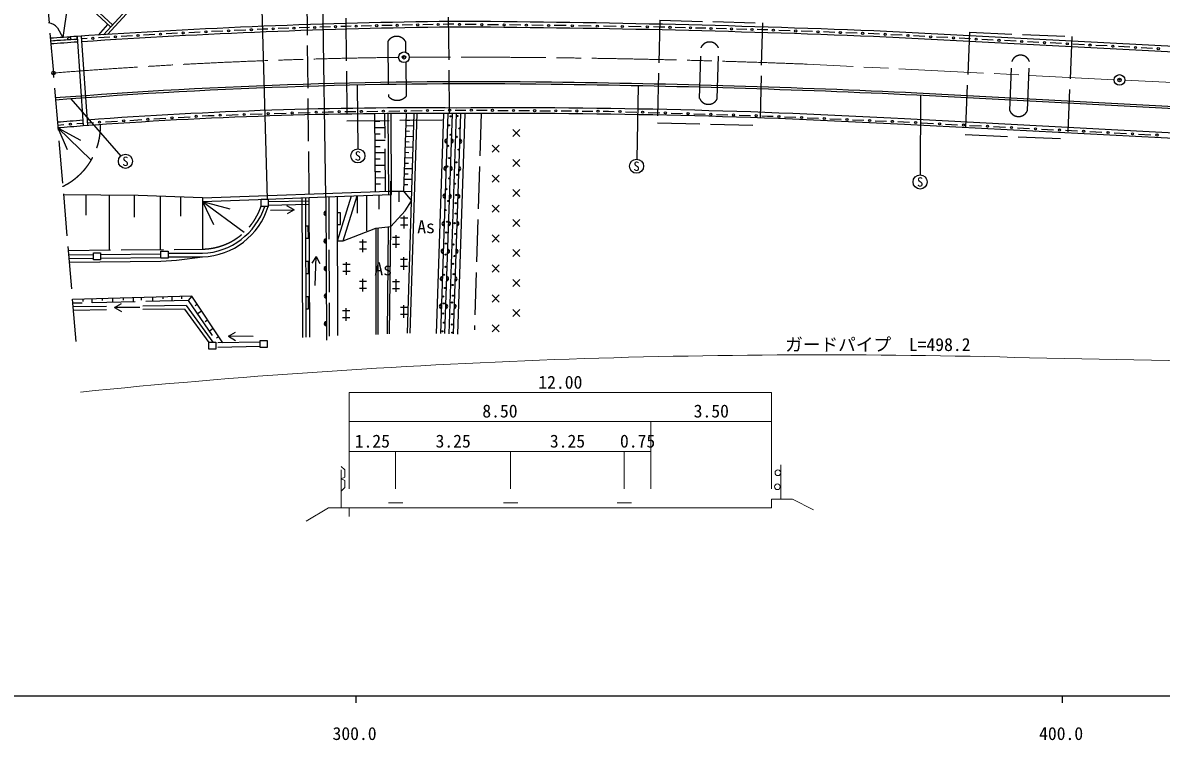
# Model space of a CAD drawing. Units: millimetres, scale not verified. Extents: x 40000 to 680000, y 20000 to 380000.
# Drawn here: x 320884 to 482013, y 198715 to 300255 of the extents above; entities that cross this region are included whole.
import ezdxf
from ezdxf.enums import TextEntityAlignment as Align

# ---------------------------------------------------------------- set-up
doc = ezdxf.new("R2010")
doc.units = ezdxf.units.MM
doc.header["$LTSCALE"] = 1000
doc.header["$PDMODE"] = 32
doc.header["$PDSIZE"] = 500
doc.linetypes.add('CHAIN', pattern=[18.5, 12, -1.5, 3.5, -1.5])
doc.linetypes.add('DASHED', pattern=[7.5, 6, -1.5])
for name, color, linetype, lineweight in [('M-BGD', 7, 'Continuous', 25), ('M-BGD-EXST', 7, 'Continuous', 25), ('M-BMK', 2, 'CHAIN', 13), ('M-BMK-SRVR', 3, 'Continuous', 25), ('M-STR-HTXT', 7, 'Continuous', 13), ('M-STR-STR1', 1, 'Continuous', 25), ('M-TTL-BAND', 7, 'Continuous', 25)]:
    doc.layers.add(name, color=color, linetype=linetype, lineweight=lineweight)
doc.layers.add('M-OTRS', color=6, linetype='Continuous')
doc.styles.add('ＭＳ ゴシック', font='')
doc.styles.get('ＭＳ ゴシック').set_extended_font_data('MS Gothic')

msp = doc.modelspace()

# ---------------------------------------------------------------- linework, layer by layer
at = {"layer": 'M-BGD', "linetype": 'DASHED'}
for p, q in [((322088, 328657), (325236, 293144)), ((361426, 276019), (361050, 311241)), ((366615, 300886), (366759, 286387)), ((381114, 301030), (381258, 286531)), ((411069, 300601), (410707, 286106)), ((411069, 300601), (425564, 300239)), ((425564, 300239), (425202, 285744)), ((454876, 298913), (454261, 284426)), ((454876, 298913), (469363, 298298)), ((469363, 298298), (468748, 283811)), ((372551, 297600), (372628, 289842)), ((375051, 297600), (375066, 296082)), ((416682, 289538), (416861, 296730)), ((419183, 289538), (419361, 296687)), ((375080, 294661), (375128, 289842)), ((460568, 287819), (460862, 294755)), ((463070, 287819), (463364, 294755)), ((328436, 255138), (325236, 293144)), ((372223, 276417), (372136, 287395)), ((385745, 287410), (384815, 256820)), ((366759, 286387), (381258, 286531)), ((410707, 286106), (425202, 285744)), ((454261, 284426), (468748, 283811)), ((364185, 275620), (364264, 255879)), ((355604, 274946), (361433, 275067)), ((355604, 274446), (361434, 274567)), ((327322, 268039), (346340, 268222)), ((344309, 260948), (327969, 260554)), ((344309, 260948), (348390, 254933)), ((354493, 255062), (348208, 254929)), ((354493, 254442), (348208, 254309))]:
    msp.add_line(p, q, dxfattribs=at)
at = {"layer": 'M-BGD'}
for p, q in [((332323, 298570), (344565, 311976)), ((332898, 298606), (344650, 311476)), ((328622, 304039), (333319, 299661)), ((328881, 304344), (333589, 299956)), ((327213, 302764), (326553, 298182)), ((331587, 298522), (332945, 300010)), ((366626, 299748), (365890, 299723)), ((367351, 299763), (366626, 299748)), ((370251, 299822), (368801, 299792)), ((373150, 299881), (371701, 299851)), ((376050, 299940), (374600, 299910)), ((378950, 299999), (377500, 299969)), ((381124, 300043), (380399, 300028)), ((381912, 300034), (381124, 300043)), ((385065, 299997), (383489, 300015)), ((388218, 299960), (386642, 299978)), ((391371, 299923), (389795, 299941)), ((394524, 299886), (392948, 299904)), ((396889, 299858), (396101, 299867)), ((397774, 299845), (396889, 299858)), ((401313, 299792), (399543, 299818)), ((404852, 299739), (403082, 299765)), ((408391, 299686), (406621, 299713)), ((325791, 299553), (326553, 298182)), ((329172, 298362), (330048, 285695)), ((333197, 298205), (331598, 298108)), ((336393, 298398), (334795, 298301)), ((339590, 298591), (337992, 298495)), ((341988, 298736), (341188, 298688)), ((342791, 298774), (341988, 298736)), ((346005, 298926), (344398, 298850)), ((349218, 299079), (347612, 299003)), ((352432, 299231), (350825, 299155)), ((354842, 299345), (354039, 299307)), ((355579, 299370), (354842, 299345)), ((358525, 299471), (357052, 299421)), ((361471, 299572), (359998, 299522)), ((364417, 299673), (362944, 299622)), ((411045, 299647), (410160, 299660)), ((411770, 299627), (411045, 299647)), ((414669, 299550), (413219, 299589)), ((417568, 299473), (416118, 299511)), ((420467, 299395), (419017, 299434)), ((423366, 299318), (421916, 299357)), ((425540, 299260), (424815, 299279)), ((426329, 299232), (425540, 299260)), ((429487, 299119), (427908, 299175)), ((432645, 299006), (431066, 299062)), ((435802, 298893), (434223, 298950)), ((438960, 298780), (437381, 298837)), ((441328, 298696), (440538, 298724)), ((576623, 291234), (441307, 298296)), ((442133, 298654), (441328, 298696)), ((445355, 298486), (443744, 298570)), ((448577, 298317), (446966, 298402)), ((451799, 298149), (450188, 298233)), ((328415, 297910), (324765, 297654)), ((330000, 298012), (329201, 297963)), ((455021, 297981), (453410, 298065)), ((458242, 297813), (456631, 297897)), ((461464, 297645), (459853, 297729)), ((464686, 297477), (463075, 297561)), ((467908, 297308), (466297, 297393)), ((471130, 297140), (469519, 297224)), ((474351, 296972), (472741, 297056)), ((477573, 296804), (475962, 296888)), ((480795, 296636), (479184, 296720)), ((576284, 283450), (447435, 290304)), ((576271, 283151), (447420, 290004)), ((342859, 286859), (344568, 286964)), ((346278, 287069), (347132, 287122)), ((347132, 287122), (347981, 287148)), ((349678, 287200), (351375, 287253)), ((353072, 287305), (354769, 287358)), ((356466, 287411), (358164, 287463)), ((359861, 287516), (361558, 287568)), ((363255, 287621), (364103, 287647)), ((364103, 287647), (364885, 287657)), ((366449, 287678), (368013, 287699)), ((369576, 287719), (371140, 287740)), ((370818, 276365), (370731, 287383)), ((372691, 275933), (372601, 287398)), ((372704, 287760), (374267, 287781)), ((373091, 275948), (373001, 287401)), ((375134, 287411), (374792, 276434)), ((375318, 256331), (376282, 287413)), ((375717, 256318), (376682, 287413)), ((375831, 287802), (377395, 287822)), ((378958, 287843), (380522, 287863)), ((380439, 287375), (379396, 256300)), ((381039, 287381), (379996, 256280)), ((381640, 287386), (380595, 256260)), ((382240, 287390), (381195, 256240)), ((382841, 287394), (381795, 256220)), ((382086, 287884), (382867, 287894)), ((383441, 287398), (382394, 256200)), ((382867, 287894), (383615, 287889)), ((385110, 287878), (386604, 287867)), ((388099, 287856), (389594, 287845)), ((391089, 287834), (392584, 287823)), ((394079, 287812), (395574, 287800)), ((397068, 287789), (398563, 287778)), ((400058, 287767), (401553, 287756)), ((403048, 287745), (403795, 287740)), ((403795, 287740), (404599, 287715)), ((406206, 287667), (407814, 287618)), ((409421, 287570), (411029, 287521)), ((412636, 287473), (414244, 287424)), ((415851, 287375), (417459, 287327)), ((419066, 287278), (420673, 287230)), ((422281, 287181), (423888, 287133)), ((425496, 287084), (426300, 287060)), ((426300, 287060), (427102, 287025)), ((428707, 286955), (430312, 286886)), ((431917, 286816), (433522, 286747)), ((325792, 285760), (326715, 285839)), ((325826, 285372), (330587, 280832)), ((325826, 285372), (329033, 283654)), ((325826, 285372), (327156, 282341)), ((328538, 285993), (329421, 286068)), ((330022, 286070), (330892, 286123)), ((332602, 286228), (334311, 286333)), ((336021, 286438), (337730, 286543)), ((339440, 286649), (341149, 286754)), ((370740, 286311), (371442, 286316)), ((370747, 285423), (372152, 285434)), ((375081, 285711), (376228, 285675)), ((375105, 286468), (375678, 286450)), ((435126, 286677), (436731, 286608)), ((438336, 286538), (439941, 286468)), ((441546, 286399), (443151, 286329)), ((444756, 286260), (445558, 286225)), ((445558, 286225), (446406, 286181)), ((576127, 279835), (445698, 286643)), ((448102, 286093), (449798, 286004)), ((451493, 285916), (453189, 285828)), ((454885, 285739), (456581, 285651)), ((458276, 285563), (459972, 285474)), ((461668, 285386), (463364, 285298)), ((465060, 285209), (466755, 285121)), ((370754, 284536), (371456, 284541)), ((370761, 283649), (372166, 283660)), ((375034, 284196), (376181, 284160)), ((375057, 284953), (375631, 284935)), ((391243, 285152), (390243, 284152)), ((390243, 285152), (391243, 284152)), ((468451, 285033), (469299, 284989)), ((469299, 284989), (470164, 284944)), ((471894, 284856), (473624, 284767)), ((475354, 284678), (477084, 284590)), ((478814, 284501), (480544, 284413)), ((370768, 282761), (371470, 282767)), ((374987, 282680), (376134, 282645)), ((375010, 283438), (375584, 283420)), ((388305, 282948), (387305, 281948)), ((387305, 282948), (388305, 281948)), ((370775, 281874), (372180, 281885)), ((370782, 280986), (371484, 280992)), ((374916, 280407), (375490, 280389)), ((374939, 281165), (376087, 281129)), ((374963, 281923), (375537, 281905)), ((391243, 280909), (390243, 279909)), ((390243, 280909), (391243, 279909)), ((370789, 280099), (372194, 280110)), ((370796, 279212), (371498, 279217)), ((374869, 278891), (375443, 278873)), ((374892, 279649), (376040, 279613)), ((370803, 278324), (372208, 278335)), ((370810, 277437), (371512, 277443)), ((372968, 271420), (372968, 277821)), ((374821, 277375), (375396, 277358)), ((374845, 278133), (375993, 278098)), ((388305, 278705), (387305, 277705)), ((387305, 278705), (388305, 277705)), ((337203, 275791), (326641, 275926)), ((329790, 275886), (329790, 273004)), ((333104, 275844), (333104, 268094)), ((336659, 275811), (336659, 272739)), ((346340, 275463), (337203, 275791)), ((340316, 275680), (340316, 268164)), ((343225, 275575), (343225, 272890)), ((346340, 275463), (372687, 276434)), ((363780, 275605), (373091, 275948)), ((363780, 275605), (363861, 255324)), ((365493, 255987), (365428, 275666)), ((365449, 269390), (367400, 275739)), ((366241, 269372), (368207, 275768)), ((368207, 275768), (368207, 273289)), ((369587, 270785), (369587, 275819)), ((371333, 273897), (371333, 275883)), ((372687, 276434), (374792, 276434)), ((374141, 274909), (374141, 276434)), ((374792, 276434), (375899, 275076)), ((374792, 276434), (375940, 276398)), ((391243, 276666), (390243, 275666)), ((390243, 276666), (391243, 275666)), ((346340, 275463), (346340, 268222)), ((346340, 274963), (355517, 275301)), ((346340, 274963), (352232, 270603)), ((346340, 274963), (350209, 273919)), ((346340, 274963), (347856, 271718)), ((355604, 274272), (354604, 274272)), ((355604, 275272), (355604, 274272)), ((360502, 255735), (360431, 275482)), ((361002, 255737), (360931, 275500)), ((361502, 255739), (361431, 275519)), ((375025, 273629), (375899, 275076)), ((388305, 274462), (387305, 273462)), ((387305, 274462), (388305, 273462)), ((365836, 273362), (365436, 273361)), ((365841, 271696), (365836, 273362)), ((372968, 271420), (375025, 273629)), ((374368, 272648), (375368, 272648)), ((374868, 271148), (374868, 272937)), ((391243, 272424), (390243, 271424)), ((390243, 272424), (391243, 271424)), ((361295, 271453), (360945, 271452)), ((361301, 269787), (361295, 271453)), ((365441, 271694), (365841, 271696)), ((366241, 269372), (370848, 271174)), ((370848, 271174), (372968, 271420)), ((370848, 271174), (370848, 256115)), ((371148, 271174), (371148, 256115)), ((372507, 256247), (372667, 271385)), ((372807, 256244), (372968, 271420)), ((374368, 271648), (375368, 271648)), ((360951, 269785), (361301, 269787)), ((365449, 269390), (366241, 269372)), ((368527, 269271), (369527, 269271)), ((369027, 267771), (369027, 269560)), ((373227, 269910), (374227, 269910)), ((373727, 268410), (373727, 270199)), ((388305, 270220), (387305, 269220)), ((387305, 270220), (388305, 269220)), ((331881, 267709), (331881, 266709)), ((331881, 267454), (340447, 267537)), ((341447, 267950), (341447, 266950)), ((341447, 267635), (346340, 267635)), ((368527, 268271), (369527, 268271)), ((373227, 268910), (374227, 268910)), ((391243, 268181), (390243, 267181)), ((390243, 268181), (391243, 267181)), ((327377, 267411), (330881, 267445)), ((327420, 266911), (330881, 266945)), ((327467, 266367), (340447, 266492)), ((331881, 266709), (330881, 266709)), ((331881, 266954), (340447, 267037)), ((341447, 266950), (340447, 266950)), ((341447, 267135), (346340, 267135)), ((361313, 266453), (360963, 266452)), ((361319, 264787), (361313, 266453)), ((366199, 266077), (367199, 266077)), ((366699, 264577), (366699, 266366)), ((374322, 266807), (375322, 266807)), ((374822, 265307), (374822, 267096)), ((388305, 265977), (387305, 264977)), ((387305, 265977), (388305, 264977)), ((360969, 264785), (361319, 264787)), ((366199, 265077), (367199, 265077)), ((374322, 265807), (375322, 265807)), ((368527, 263704), (369527, 263704)), ((368527, 262704), (369527, 262704)), ((369027, 262204), (369027, 263993)), ((373227, 263659), (374227, 263659)), ((373227, 262659), (374227, 262659)), ((373727, 262159), (373727, 263947)), ((391243, 263938), (390243, 262938)), ((390243, 263938), (391243, 262938)), ((344815, 261580), (327923, 261081)), ((329387, 261124), (329387, 260823)), ((330640, 261161), (330640, 260618)), ((332120, 261205), (332120, 260937)), ((333562, 261248), (333562, 260688)), ((335080, 261293), (335080, 260975)), ((336504, 261335), (336504, 260759)), ((337661, 261369), (337661, 260975)), ((339236, 261415), (339236, 260825)), ((340697, 261458), (340697, 261165)), ((341969, 261496), (341969, 260891)), ((343354, 261537), (343354, 261165)), ((344815, 261580), (344309, 260948)), ((349202, 254950), (344815, 261580)), ((361331, 261453), (360981, 261452)), ((361337, 259787), (361331, 261453)), ((388305, 261735), (387305, 260735)), ((387305, 261735), (388305, 260735)), ((332727, 260105), (328013, 260045)), ((332727, 259605), (328056, 259546)), ((344023, 260248), (337889, 260170)), ((343769, 259744), (337889, 259670)), ((343769, 259744), (347208, 254982)), ((344023, 260248), (347765, 255063)), ((345296, 260222), (345580, 260425)), ((345583, 259071), (346189, 259503)), ((360987, 259785), (361337, 259787)), ((366154, 259552), (367154, 259552)), ((366654, 258052), (366654, 259840)), ((374322, 260008), (375322, 260008)), ((374822, 258508), (374822, 260296)), ((391243, 259696), (390243, 258696)), ((390243, 259696), (391243, 258696)), ((346713, 257996), (347035, 258225)), ((366154, 258552), (367154, 258552)), ((374322, 259008), (375322, 259008)), ((347248, 256616), (347826, 257029)), ((388305, 257492), (387305, 256492)), ((387305, 257492), (388305, 256492)), ((348208, 255063), (348208, 254063)), ((348282, 255643), (348596, 255866)), ((355493, 255310), (355493, 254310)), ((348208, 254063), (347208, 254063)), ((355493, 254310), (354493, 254310))]:
    msp.add_line(p, q, dxfattribs=at)
for points in [[(354604, 274272), (354604, 275272), (355604, 275272)], [(330881, 266709), (330881, 267709), (331881, 267709)], [(340447, 266950), (340447, 267950), (341447, 267950)], [(347208, 254063), (347208, 255063), (348208, 255063)], [(354493, 254310), (354493, 255310), (355493, 255310)]]:
    msp.add_lwpolyline(points, dxfattribs=at)
for centre, radius in [((362207, 299597), 150), ((365153, 299698), 150), ((368076, 299778), 150), ((370976, 299837), 150), ((373875, 299896), 150), ((376775, 299955), 150), ((379674, 300014), 150), ((382701, 300025), 150), ((385854, 299988), 150), ((389007, 299950), 150), ((392160, 299913), 150), ((395313, 299876), 150), ((398659, 299831), 150), ((402198, 299779), 150), ((405737, 299726), 150), ((409276, 299673), 150), ((412495, 299608), 150), ((327464, 298044), 200), ((330799, 298060), 150), ((333996, 298253), 150), ((337193, 298446), 150), ((340389, 298639), 150), ((343595, 298812), 150), ((346808, 298965), 150), ((350022, 299117), 150), ((353235, 299269), 150), ((356315, 299396), 150), ((359261, 299496), 150), ((415394, 299531), 150), ((418293, 299453), 150), ((421191, 299376), 150), ((424090, 299299), 150), ((427119, 299203), 150), ((430276, 299091), 150), ((433434, 298978), 150), ((436591, 298865), 150), ((439749, 298752), 150), ((442939, 298612), 150), ((446161, 298444), 150), ((449382, 298275), 150), ((452604, 298107), 150), ((455826, 297939), 150), ((459048, 297771), 150), ((462270, 297603), 150), ((465491, 297435), 150), ((468713, 297266), 150), ((471935, 297098), 150), ((475157, 296930), 150), ((478379, 296762), 150), ((481601, 296594), 150), ((342004, 286806), 150), ((345423, 287016), 150), ((348829, 287174), 150), ((352224, 287279), 150), ((355618, 287384), 150), ((359012, 287489), 150), ((362406, 287594), 150), ((365667, 287668), 150), ((368794, 287709), 150), ((371922, 287750), 150), ((375049, 287791), 150), ((378176, 287833), 150), ((381304, 287874), 150), ((381452, 287011), 80), ((382403, 287061), 80), ((384362, 287883), 150), ((387352, 287861), 150), ((390342, 287839), 150), ((393331, 287817), 150), ((396321, 287795), 150), ((399311, 287773), 150), ((402300, 287751), 150), ((405403, 287691), 150), ((408618, 287594), 150), ((411832, 287497), 150), ((415047, 287400), 150), ((418262, 287303), 150), ((421477, 287205), 150), ((424692, 287108), 150), ((427904, 286990), 150), ((431114, 286851), 150), ((434324, 286712), 150), ((327627, 285916), 150), ((331747, 286176), 150), ((335166, 286386), 150), ((338585, 286596), 150), ((381202, 285735), 80), ((382703, 285310), 80), ((437534, 286573), 150), ((440743, 286434), 150), ((443953, 286295), 150), ((447254, 286137), 150), ((450645, 285960), 150), ((454037, 285783), 150), ((457429, 285607), 150), ((460820, 285430), 150), ((464212, 285254), 150), ((467603, 285077), 150), ((381427, 284409), 80), ((382328, 284109), 80), ((471029, 284900), 150), ((474489, 284723), 150), ((477949, 284545), 150), ((481410, 284368), 150), ((381102, 282833), 80), ((382578, 282307), 80), ((381252, 281106), 80), ((382253, 280506), 80), ((381002, 279905), 80), ((382378, 278729), 80), ((381227, 278229), 80), ((382028, 277478), 80), ((380852, 276703), 80), ((382253, 275877), 80), ((381102, 275026), 80), ((382153, 274726), 80), ((380727, 273750), 80), ((382153, 273250), 80), ((380952, 272099), 80), ((382003, 271898), 80), ((380827, 270572), 80), ((382103, 270372), 80), ((380727, 267445), 80), ((380752, 268996), 80), ((381853, 268871), 80), ((381778, 266144), 80), ((381978, 267244), 80), ((380527, 264592), 80), ((380727, 265718), 80), ((381878, 264667), 80), ((380652, 262716), 80), ((381728, 263141), 80), ((380351, 261515), 80), ((381778, 261640), 80), ((380477, 260539), 80), ((381628, 260664), 80), ((380376, 259113), 80), ((380502, 257811), 80), ((381653, 259037), 80), ((380276, 256585), 80), ((381603, 257561), 80), ((381678, 256410), 80)]:
    msp.add_circle(centre, radius, dxfattribs=at)
for centre, radius, start, end in [((324222, 298214), 2062, 40.47312, 81.1122), ((393245, -651796), 952317, 93.89391, 94.12568), ((328401, 298110), 200, 274.0098, 94.0098), ((393244, -651776), 951496, 90.70862, 93.85776), ((373517, -1378156), 1677823, 87.68442, 89.7282), ((393244, -651776), 951896, 93.89389, 94.12503), ((393244, -651776), 951496, 93.89389, 94.12503), ((384680, -469229), 761145, 89.17086, 94.46236), ((376791, -1220605), 1512559, 87.32302, 89.28392), ((384680, -469229), 760845, 89.17084, 94.46217), ((376791, -1220605), 1512259, 87.32305, 89.28393), ((376973, -354401), 642614, 89.52321, 94.19253), ((389600, -711831), 1000048, 86.78426, 90.41704), ((376973, -354401), 642614, 94.24602, 94.57132), ((376965, -354137), 641550, 94.24739, 94.57201), ((380910, 283524), 300, 88.07804, 268.07804), ((380910, 283524), 150, 88.07804, 268.07804), ((381510, 283516), 300, 268.07804, 88.07804), ((381510, 283516), 150, 268.07804, 88.07804), ((382710, 283501), 300, 268.07804, 88.07804), ((382710, 283501), 150, 268.07804, 88.07804), ((380779, 279626), 300, 88.07804, 268.07804), ((380779, 279626), 150, 88.07804, 268.07804), ((381379, 279618), 300, 268.07804, 88.07804), ((381379, 279618), 150, 268.07804, 88.07804), ((382579, 279603), 300, 268.07804, 88.07804), ((382579, 279603), 150, 268.07804, 88.07804), ((380648, 275728), 300, 88.07804, 268.07804), ((380648, 275728), 150, 88.07804, 268.07804), ((381248, 275721), 300, 268.07804, 88.07804), ((381248, 275721), 150, 268.07804, 88.07804), ((382449, 275705), 300, 268.07804, 88.07804), ((382449, 275705), 150, 268.07804, 88.07804), ((345965, 277268), 9641, 272.22618, 341.8931), ((346009, 277145), 10016, 271.8914, 343.33198), ((363789, 273265), 300, 90.22955, 270.22955), ((363789, 273265), 150, 90.22955, 270.22955), ((380518, 271830), 300, 88.07804, 268.07804), ((380518, 271830), 150, 88.07804, 268.07804), ((381118, 271823), 300, 268.07804, 88.07804), ((381118, 271823), 150, 268.07804, 88.07804), ((382318, 271807), 300, 268.07804, 88.07804), ((382318, 271807), 150, 268.07804, 88.07804), ((363805, 269365), 300, 90.22955, 270.22955), ((363805, 269365), 150, 90.22955, 270.22955), ((380387, 267933), 300, 88.07804, 268.07804), ((380387, 267933), 150, 88.07804, 268.07804), ((380987, 267925), 300, 268.07804, 88.07804), ((380987, 267925), 150, 268.07804, 88.07804), ((382187, 267909), 300, 268.07804, 88.07804), ((382187, 267909), 150, 268.07804, 88.07804), ((335981, 334820), 68473, 273.73932, 278.70124), ((363820, 265465), 300, 90.22955, 270.22955), ((363820, 265465), 150, 90.22955, 270.22955), ((380256, 264035), 300, 88.07804, 268.07804), ((380856, 264027), 300, 268.07804, 88.07804), ((382056, 264012), 300, 268.07804, 88.07804), ((380256, 264035), 150, 88.07804, 268.07804), ((380856, 264027), 150, 268.07804, 88.07804), ((382056, 264012), 150, 268.07804, 88.07804), ((363836, 261565), 300, 90.22955, 270.22955), ((363836, 261565), 150, 90.22955, 270.22955), ((380125, 260137), 300, 88.07804, 268.07804), ((380125, 260137), 150, 88.07804, 268.07804), ((380725, 260129), 300, 268.07804, 88.07804), ((380725, 260129), 150, 268.07804, 88.07804), ((381925, 260114), 300, 268.07804, 88.07804), ((381925, 260114), 150, 268.07804, 88.07804), ((363852, 257665), 300, 90.22955, 270.22955), ((363852, 257665), 150, 90.22955, 270.22955)]:
    msp.add_arc(centre, radius, start, end, dxfattribs=at)
at = {"layer": 'M-BGD', "linetype": 'DASHED'}
for centre, radius, start, end in [((373801, 296896), 1434, 29.35891, 150.64109), ((418102, 296166), 1363, 22.48214, 155.57582), ((462113, 294354), 1314, 17.76989, 162.23011), ((373878, 290962), 1678, 221.86124, 318.13876), ((417932, 290071), 1359, 203.07621, 336.92379), ((461819, 288342), 1356, 202.6667, 337.3333), ((322425, 285617), 9461, 295.78381, 1.27379), ((346169, 277125), 8904, 271.09957, 341.31615)]:
    msp.add_arc(centre, radius, start, end, dxfattribs=at)
at = {"layer": 'M-BGD-EXST'}
for p, q in [((368200, 291438), (368305, 282412)), ((407960, 291333), (407772, 280951)), ((327684, 289478), (334759, 281399)), ((447934, 289977), (447890, 278726)), ((359280, 273783), (358272, 274346)), ((355942, 273736), (359280, 273783)), ((359280, 273783), (358288, 273192)), ((362387, 267198), (361776, 266218)), ((362248, 263072), (362387, 267198)), ((362387, 267198), (362930, 266179)), ((333870, 259965), (334870, 260542)), ((337440, 259965), (333870, 259965)), ((333870, 259965), (334870, 259387)), ((350006, 255884), (351014, 256448)), ((353484, 255838), (350006, 255884)), ((350006, 255884), (350999, 255294))]:
    msp.add_line(p, q, dxfattribs=at)
for centre in [(368317, 281412), (335418, 280647), (407753, 279951), (447886, 277726)]:
    msp.add_circle(centre, 1000, dxfattribs=at)
at = {"layer": 'M-BMK'}
for p, q in [((475353, 292202), (431904, 294397)), ((476851, 292126), (575745, 287148))]:
    msp.add_line(p, q, dxfattribs=at)
for centre, radius, start, end in [((382380, -426602), 722010, 90.65843, 94.53942), ((380744, -398708), 694102, 89.95105, 90.42606), ((380862, -1010918), 1306313, 87.76067, 89.97915)]:
    msp.add_arc(centre, radius, start, end, dxfattribs=at)
at = {"layer": 'M-BMK-SRVR'}
for centre in [(374833, 295369), (476102, 292164)]:
    msp.add_circle(centre, 750, dxfattribs=at)
at = {"layer": 'M-OTRS'}
for p in [(374833, 295369), (325236, 293144), (476102, 292164)]:
    msp.add_point(p, dxfattribs=at)
at = {"layer": 'M-STR-HTXT'}
for p, q in [((574858, 250701), (463370, 252847)), ((367057, 247917), (367057, 234283)), ((367057, 247917), (426877, 247917)), ((426877, 247917), (426877, 234283)), ((367057, 243838), (426877, 243838)), ((409785, 243838), (409785, 234283)), ((367057, 239585), (409785, 239585)), ((373661, 239585), (373661, 234283)), ((389936, 239585), (389936, 234283)), ((406018, 239585), (406018, 234283)), ((365970, 237463), (366470, 236963)), ((365970, 236963), (365970, 231612)), ((366470, 236963), (366470, 235963)), ((428159, 237701), (428159, 232845)), ((366470, 235963), (365970, 235713)), ((365970, 235713), (366470, 235463)), ((366470, 234463), (366470, 235463)), ((365970, 233963), (366470, 234463)), ((372661, 232311), (374661, 232311)), ((388936, 232311), (390936, 232311)), ((405018, 232311), (407018, 232311)), ((426877, 232845), (426877, 231612)), ((429829, 232845), (426877, 232845)), ((429829, 232845), (432820, 231330)), ((364134, 231612), (360998, 229699)), ((364134, 231612), (426877, 231612)), ((367057, 231612), (367057, 230369))]:
    msp.add_line(p, q, dxfattribs=at)
for centre in [(427764, 236570), (427686, 234589)]:
    msp.add_circle(centre, 400, dxfattribs=at)
msp.add_arc((433916, -792756), 1046018, 88.38647, 95.75356, dxfattribs=at)
at = {"layer": 'M-STR-STR1'}
for p, q in [((355517, 275301), (354502, 311476)), ((363780, 275605), (363207, 311832)), ((328574, 298322), (329450, 285651)), ((576658, 292033), (441344, 299095)), ((576092, 279036), (445657, 285844)), ((355517, 275301), (363780, 275605))]:
    msp.add_line(p, q, dxfattribs=at)
for centre, radius, start, end in [((393245, -651796), 952317, 90.70804, 93.89391), ((373517, -1378156), 1678623, 87.68426, 89.72831), ((376965, -354137), 641550, 89.52161, 94.24739), ((389601, -711783), 999201, 86.78394, 90.4174)]:
    msp.add_arc(centre, radius, start, end, dxfattribs=at)
at = {"layer": 'M-TTL-BAND'}
for p, q in [((40000, 205000), (579000, 205000)), ((368000, 205000), (368000, 204000)), ((468000, 205000), (468000, 204000))]:
    msp.add_line(p, q, dxfattribs=at)

# ---------------------------------------------------------------- texts
at = {"layer": 'M-BGD-EXST', "style": 'ＭＳ ゴシック'}
for p in [(368317, 281412), (335418, 280647), (407753, 279951), (447886, 277726)]:
    msp.add_text('S', height=1320, dxfattribs=at).set_placement(p, align=Align.MIDDLE_CENTER)
for p in [(377960, 269922), (371896, 263967)]:
    msp.add_text('As', height=1833, dxfattribs=at).set_placement(p, align=Align.BOTTOM_CENTER)
at = {"layer": 'M-STR-HTXT', "style": 'ＭＳ ゴシック'}
msp.add_text('ガードパイプ\u3000L=498.2', height=1833, dxfattribs=at).set_placement((441903, 254715), align=Align.MIDDLE_CENTER)
for s, p in [('12.00', (396967, 247917)), ('8.50', (388421, 243838)), ('3.50', (418331, 243838)), ('1.25', (370359, 239585)), ('3.25', (381798, 239585)), ('3.25', (397977, 239585)), ('0.75', (407902, 239585))]:
    msp.add_text(s, height=1833, dxfattribs=at).set_placement(p, align=Align.BOTTOM_CENTER)
at = {"layer": 'M-TTL-BAND', "style": 'ＭＳ ゴシック'}
for s, p in [('300.0', (367844, 198195)), ('400.0', (467844, 198195))]:
    msp.add_text(s, height=1833, dxfattribs=at).set_placement(p, align=Align.BOTTOM_CENTER)

doc.saveas('drawing.dxf')
